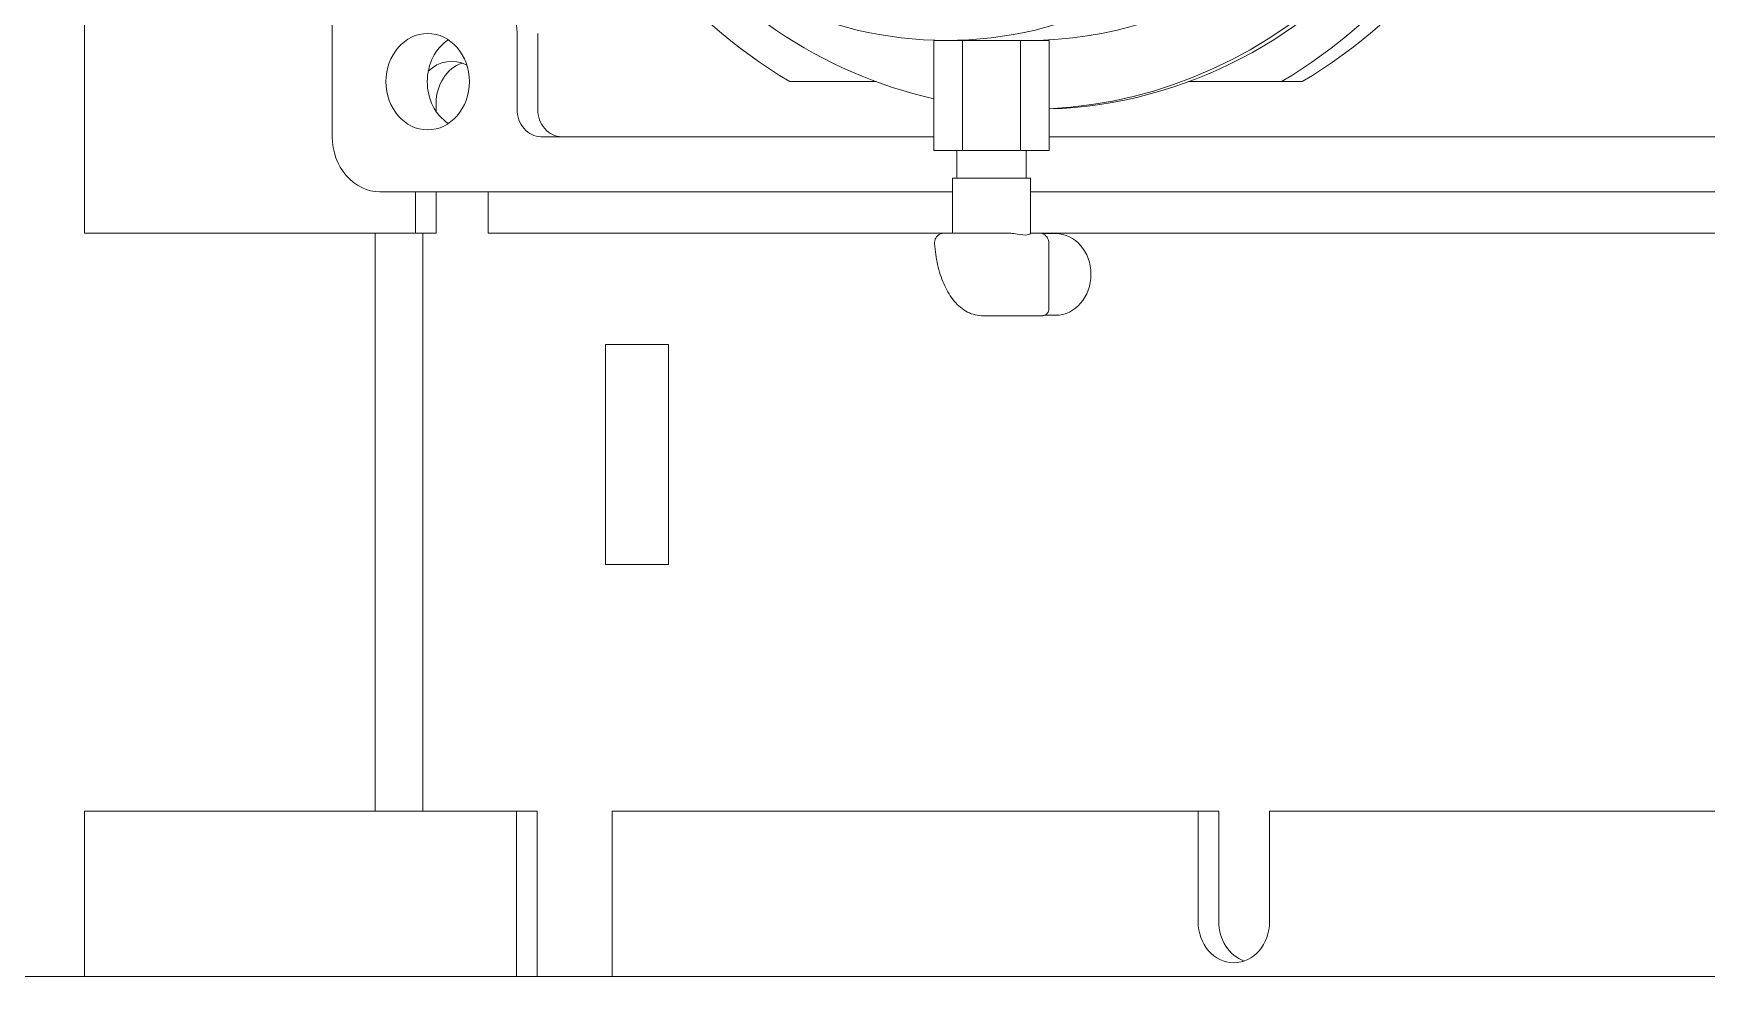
# Model space of a CAD drawing. Header units: inches. Extents: x 20 to 536, y 8 to 344.
# Drawn here: x 373.64 to 381.23, y 116.98 to 121.26 of the extents above; entities that cross this region are included whole.
import ezdxf

# ---------------------------------------------------------------- set-up
doc = ezdxf.new("R2010")
doc.units = ezdxf.units.IN
doc.header["$LTSCALE"] = 16
doc.header["$MEASUREMENT"] = 0
doc.layers.add('Visible (ANSI)', color=7, linetype='Continuous', lineweight=50)

msp = doc.modelspace()

# ---------------------------------------------------------------- linework, layer by layer
at = {"layer": 'Visible (ANSI)', "linetype": 'Continuous', "lineweight": 18}
for p, q in [((374.995566, 120.788467), (374.995566, 128.288467)), ((373.870093, 122.850967), (373.870093, 120.350967)), ((375.834528, 120.913503), (375.834528, 121.257217)), ((375.928278, 121.257217), (375.928278, 120.913503)), ((377.782815, 121.225932), (377.726273, 121.225932)), ((377.726273, 121.225932), (377.726273, 120.725932)), ((377.857389, 121.225932), (377.782815, 121.225932)), ((377.857389, 121.225932), (377.857389, 120.725932)), ((378.11962, 121.225932), (377.857389, 121.225932)), ((378.11962, 121.225932), (378.11962, 120.725932)), ((378.250736, 121.225932), (378.11962, 121.225932)), ((378.250736, 121.225932), (378.250736, 120.725932)), ((377.464467, 121.038503), (377.073099, 121.038503)), ((379.305031, 121.038503), (378.882413, 121.038503)), ((379.398781, 121.038503), (379.305031, 121.038503)), ((375.467216, 120.940967), (375.467216, 120.903172)), ((377.726273, 120.788503), (375.942781, 120.788503)), ((383.463631, 120.788503), (378.250736, 120.788503)), ((377.726273, 120.725932), (377.857389, 120.725932)), ((377.831524, 120.725932), (377.831524, 120.600932)), ((377.857389, 120.725932), (378.11962, 120.725932)), ((378.11962, 120.725932), (378.250736, 120.725932)), ((378.145485, 120.725932), (378.145485, 120.600932)), ((378.166004, 120.600932), (377.811006, 120.600932)), ((377.811006, 120.600932), (377.811006, 120.350932)), ((378.166004, 120.600932), (378.166004, 120.350283)), ((377.811006, 120.538467), (375.212072, 120.538467)), ((375.373466, 120.350967), (375.373466, 120.538467)), ((375.467216, 120.538467), (375.467216, 120.350967)), ((375.702556, 120.538467), (375.702556, 120.350967)), ((383.548363, 120.538467), (378.166004, 120.538467)), ((374.088843, 120.350967), (373.870093, 120.350967)), ((374.088843, 120.350967), (375.373466, 120.350967)), ((375.190146, 117.725967), (375.190146, 120.350967)), ((375.467216, 120.350967), (375.373466, 120.350967)), ((375.406652, 120.350967), (375.406652, 117.725967)), ((375.702556, 120.350967), (377.811006, 120.350967)), ((377.880117, 120.350932), (377.7752, 120.350932)), ((378.025884, 120.350932), (377.920967, 120.350932)), ((378.062469, 120.350932), (378.025884, 120.350932)), ((378.166004, 120.350967), (383.548363, 120.350967)), ((378.202462, 120.350932), (378.166004, 120.350932)), ((378.217459, 120.348692), (378.279621, 120.348692)), ((378.248712, 120.304682), (378.248712, 120.005999)), ((377.947047, 119.975932), (378.217585, 119.975932)), ((378.229989, 119.978173), (378.279621, 119.978173)), ((376.522699, 119.845967), (376.23565, 119.845967)), ((376.23565, 118.845967), (376.23565, 119.845967)), ((376.522699, 118.845967), (376.522699, 119.845967)), ((376.522699, 118.845967), (376.23565, 118.845967)), ((373.870093, 117.725967), (374.088843, 117.725967)), ((373.870093, 117.725967), (373.870093, 116.975967)), ((375.832459, 117.725967), (374.088843, 117.725967)), ((375.832459, 116.975967), (375.832459, 117.725967)), ((375.832459, 117.725967), (375.926209, 117.725967)), ((375.926209, 117.725967), (375.926209, 116.975967)), ((378.926335, 117.725967), (376.265472, 117.725967)), ((376.265472, 117.725967), (376.265472, 116.975967)), ((378.926335, 117.225967), (378.926335, 117.725967)), ((378.926335, 117.725967), (379.020085, 117.725967)), ((379.020085, 117.725967), (379.020085, 117.225967)), ((383.239142, 117.725967), (379.251095, 117.725967)), ((379.251095, 117.725967), (379.251095, 117.225967)), ((383.648677, 116.975967), (371.091309, 116.975967))]:
    msp.add_line(p, q, dxfattribs=at)
for centre, major_axis, start_param, end_param in [((378.157815, 123.538432), (0, 2.625), 3.1824788, 7.14836042), ((378.189065, 123.538432), (0, 2.8125), 3.61752935, 8.94884126), ((378.282815, 123.538432), (0, 2.8125), 3.61752935, 6.28318531), ((378.189065, 123.538432), (0, 2.625), 3.1687243, 6.28318531), ((378.157815, 123.538432), (0, 2.3125), 3.14159265, 6.28318531), ((378.157815, 123.538432), (0, -2.625), 5.41801019, 6.09219719), ((375.618022, 121.257217), (0, 0.25), 4.71238898, 6.28318531), ((375.616079, 121.038467), (0, -0.21875), 3.65927979, 5.76549818), ((375.538011, 120.940967), (0, 0.19), 5.85423058, 6.99094906), ((375.631761, 120.940967), (0, 0.19), 0.28887788, 1.57079633), ((375.942781, 120.913503), (0, -0.125), 4.71238898, 6.28318531), ((376.036531, 120.913503), (0, -0.125), 4.71238898, 6.28318531), ((375.212072, 120.788467), (0, -0.25), 4.71238898, 6.28318531), ((378.279621, 120.163432), (0, -0.18526), 0, 3.14159265), ((379.088715, 117.225967), (0, -0.1875), 4.71238898, 7.85398163), ((379.182465, 117.225967), (0, -0.1875), 4.71238898, 5.99034254)]:
    msp.add_ellipse(centre, major_axis=major_axis, ratio=0.8660254, start_param=start_param, end_param=end_param, dxfattribs=at)
for centre, major_axis in [((377.782815, 123.538432), (0, 2.3125)), ((375.428579, 121.038467), (0, 0.21875))]:
    msp.add_ellipse(centre, major_axis=major_axis, ratio=0.8660254, dxfattribs=at)
for points, knots in [([(377.729998, 120.302684), (377.729737, 120.306369), (377.72983, 120.310314), (377.731267, 120.318748), (377.73264, 120.323285), (377.737265, 120.332097), (377.74047, 120.336336), (377.748149, 120.343071), (377.752388, 120.345656), (377.76144, 120.349339), (377.766335, 120.350398), (377.772441, 120.350881), (377.773833, 120.350932), (377.7752, 120.350932)], [-0.0996467033, -0.0996467033, -0.0996467033, -0.0996467033, -0.0797173627, -0.0797173627, -0.059788022, -0.059788022, -0.0404369291, -0.0404369291, -0.0233806816, -0.0233806816, -0.0053942126, -0.0053942126, 0, 0, 0, 0]), ([(377.880117, 120.350932), (377.886516, 120.350974), (377.893141, 120.350891), (377.899755, 120.350891), (377.90637, 120.350891), (377.913524, 120.350974), (377.920967, 120.350932)], [1.118517942, 1.118517942, 1.118517942, 1.118517942, 1.176718059, 1.176718059, 1.176718059, 1.234918175, 1.234918175, 1.234918175, 1.234918175]), ([(378.062469, 120.350932), (378.071663, 120.350935), (378.080617, 120.350113), (378.110615, 120.3461), (378.129144, 120.341654), (378.142223, 120.341654), (378.155303, 120.341654), (378.163387, 120.3461), (378.16582, 120.349493), (378.166002, 120.349945), (378.166002, 120.350284)], [2.000751798, 2.000751798, 2.000751798, 2.000751798, 2.079672535, 2.079672535, 2.279000165, 2.279000165, 2.279000165, 2.478327794, 2.478327794, 2.514238801, 2.514238801, 2.514238801, 2.514238801]), ([(378.248712, 120.304682), (378.248712, 120.309066), (378.248185, 120.313643), (378.2456, 120.322881), (378.243515, 120.327543), (378.237744, 120.335884), (378.234126, 120.339555), (378.226067, 120.345298), (378.221673, 120.347387), (378.212668, 120.350177), (378.208063, 120.350822), (378.203252, 120.350928), (378.202856, 120.350932), (378.202462, 120.350932)], [-1.04719755, -1.04719755, -1.04719755, -1.04719755, -0.83775804, -0.83775804, -0.62831853, -0.62831853, -0.42703691, -0.42703691, -0.2282757, -0.2282757, -0.01883619, -0.01883619, 0, 0, 0, 0]), ([(377.729998, 120.302684), (377.732301, 120.270169), (377.736941, 120.238186), (377.750788, 120.177276), (377.759981, 120.148354), (377.782944, 120.095222), (377.796685, 120.070983), (377.829515, 120.028709), (377.848695, 120.010537), (377.892709, 119.98465), (377.917509, 119.976735), (377.944309, 119.975952), (377.945678, 119.975932), (377.947047, 119.975932)], [1.71152429, 1.71152429, 1.71152429, 1.71152429, 1.99753796, 1.99753796, 2.28355164, 2.28355164, 2.56956531, 2.56956531, 2.85557898, 2.85557898, 3.12698871, 3.12698871, 3.14159265, 3.14159265, 3.14159265, 3.14159265]), ([(378.248712, 120.005999), (378.248712, 120.002798), (378.248163, 119.999526), (378.246214, 119.993592), (378.244811, 119.990987), (378.241544, 119.986274), (378.239685, 119.984439), (378.235624, 119.981009), (378.233686, 119.979939), (378.229343, 119.977761), (378.227709, 119.977339), (378.224131, 119.976378), (378.223095, 119.976289), (378.221402, 119.97608), (378.220863, 119.976042), (378.219882, 119.975978), (378.219503, 119.975964), (378.218796, 119.975943), (378.218494, 119.975938), (378.217991, 119.975933), (378.217784, 119.975932), (378.217585, 119.975932)], [0.0430406362, 0.0430406362, 0.0430406362, 0.0430406362, 0.0434898537, 0.0434898537, 0.0439623928, 0.0439623928, 0.0445596211, 0.0445596211, 0.0454601413, 0.0454601413, 0.0470974462, 0.0470974462, 0.0501170551, 0.0501170551, 0.0531762755, 0.0531762755, 0.0568948483, 0.0568948483, 0.0612500798, 0.0612500798, 0.0648167937, 0.0648167937, 0.0648167937, 0.0648167937])]:
    msp.add_open_spline(points, degree=3, knots=knots, dxfattribs=at)

doc.saveas('drawing.dxf')
